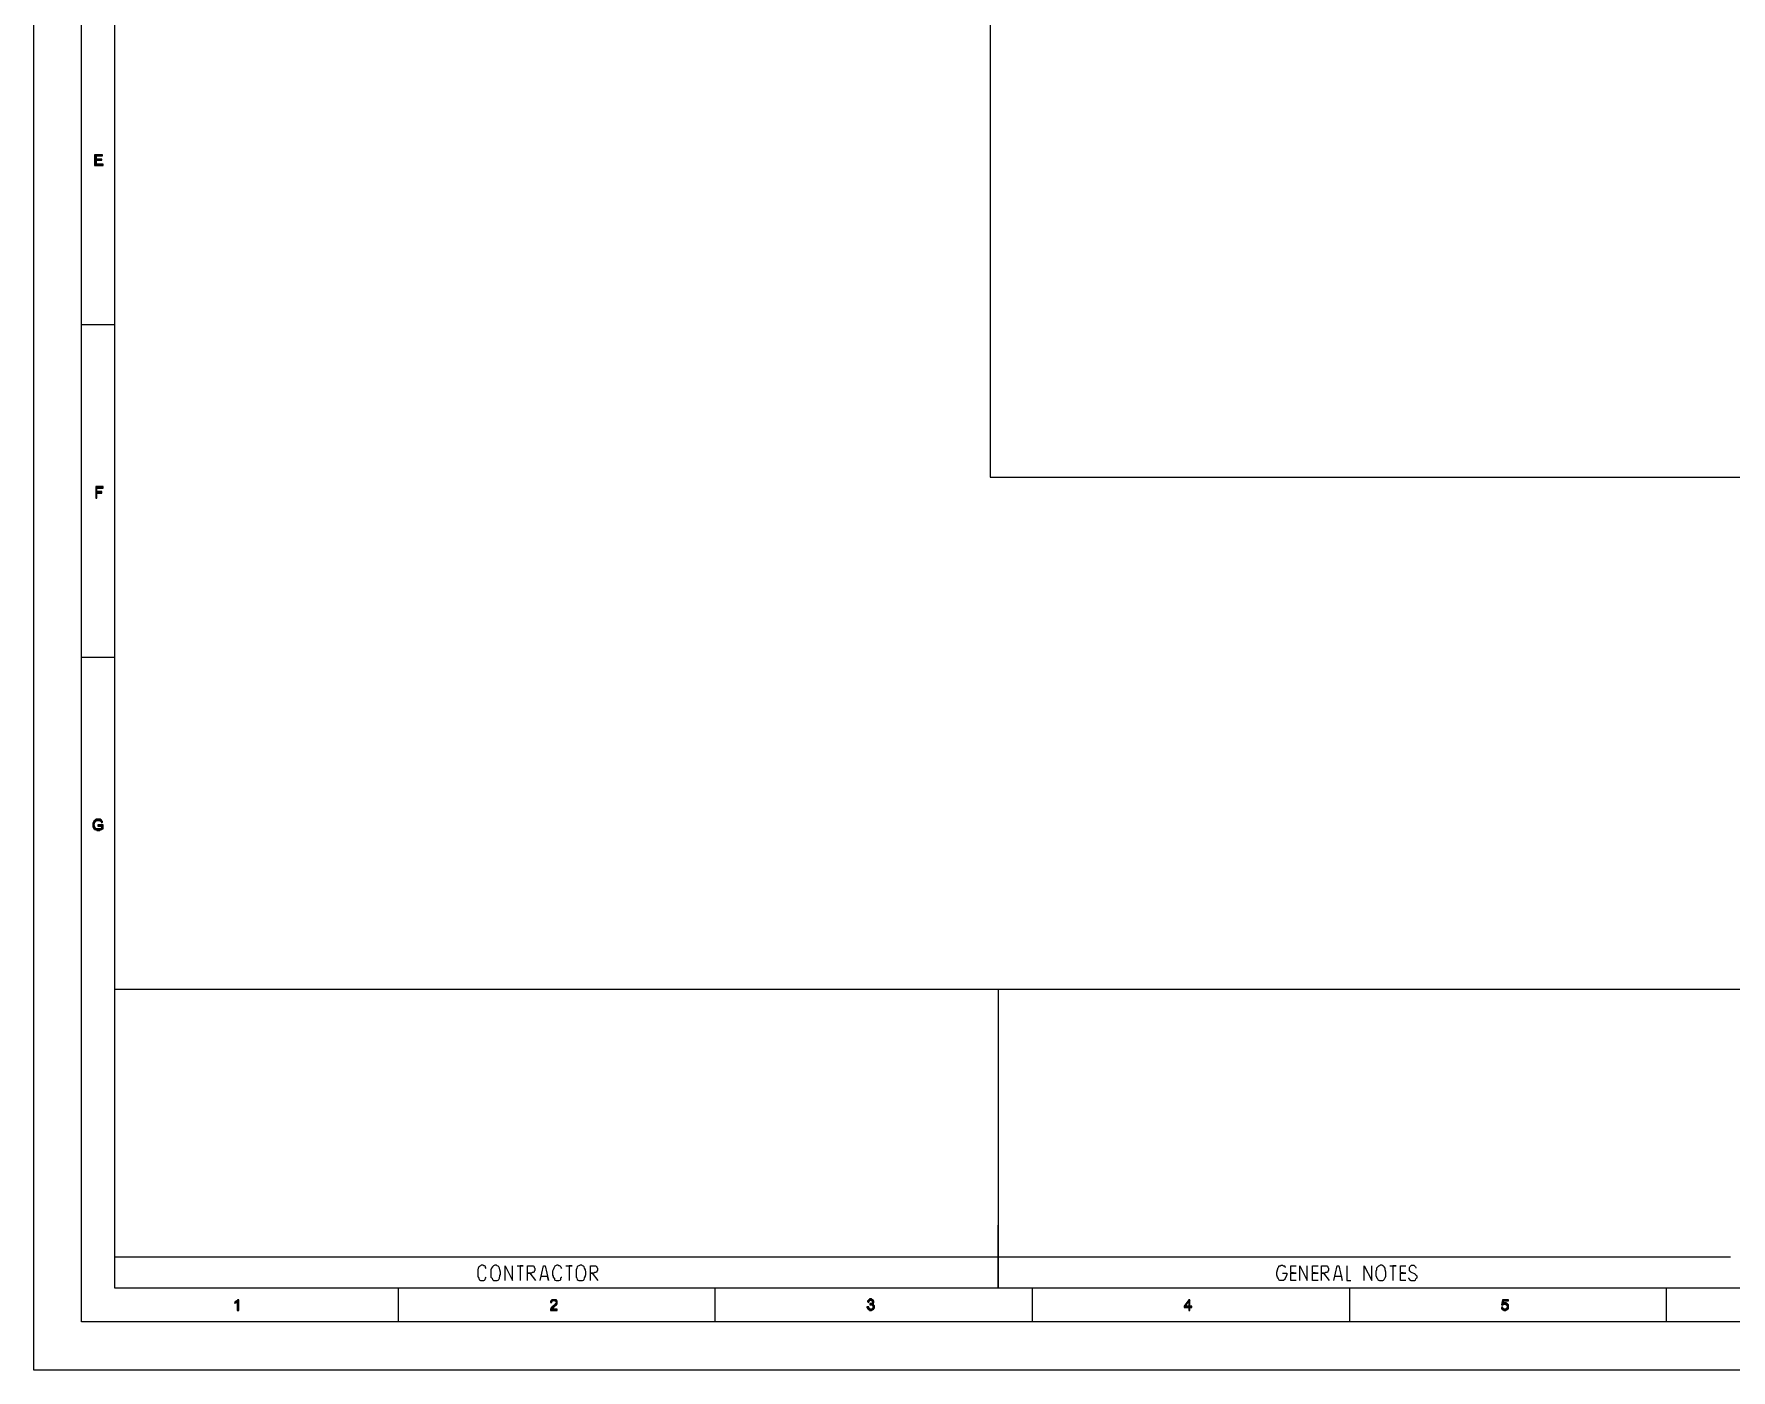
# Model space of a CAD drawing. Header units: millimetres. Extents: x 3 to 291, y 6 to 496.
# Drawn here: x 3 to 128.6, y 292.7 to 391.5 of the extents above; entities that cross this region are included whole.
import ezdxf

# ---------------------------------------------------------------- set-up
doc = ezdxf.new("R2010")
doc.units = ezdxf.units.MM
doc.layers.get('0').update_dxf_attribs({"linetype": 'CONTINUOUS'})

msp = doc.modelspace()

# ---------------------------------------------------------------- hatches: boundary and pattern name
for points in [[(8.12, 382.61), (7.53, 382.61), (7.53, 381.82), (8.16, 381.82), (8.16, 381.9), (7.66, 381.9), (7.66, 382.2), (8.07, 382.2), (8.07, 382.28), (7.66, 382.28), (7.66, 382.53), (8.12, 382.53)], [(8.16, 358.06), (7.61, 358.06), (7.61, 357.2), (7.69, 357.2), (7.69, 357.58), (8.07, 357.58), (8.07, 357.68), (7.69, 357.68), (7.69, 357.93), (8.16, 357.93)], [(7.78, 333.44), (7.74, 333.44), (7.69, 333.44), (7.66, 333.44), (7.61, 333.44), (7.61, 333.41), (7.58, 333.41), (7.53, 333.36), (7.48, 333.33), (7.48, 333.31), (7.48, 333.28), (7.45, 333.28), (7.45, 333.23), (7.45, 333.19), (7.4, 333.19), (7.4, 333.14), (7.4, 333.11), (7.4, 333.06), (7.4, 333.03), (7.4, 332.98), (7.4, 332.93), (7.4, 332.9), (7.4, 332.85), (7.45, 332.85), (7.45, 332.81), (7.45, 332.76), (7.48, 332.76), (7.48, 332.73), (7.53, 332.73), (7.53, 332.68), (7.83, 332.73), (7.78, 332.73), (7.74, 332.73), (7.69, 332.73), (7.66, 332.73), (7.61, 332.76), (7.58, 332.81), (7.58, 332.85), (7.53, 332.85), (7.53, 332.9), (7.53, 332.93), (7.53, 332.98), (7.48, 332.98), (7.48, 333.03), (7.48, 333.06), (7.53, 333.11), (7.53, 333.14), (7.53, 333.19), (7.53, 333.23), (7.58, 333.23), (7.58, 333.28), (7.61, 333.28), (7.61, 333.33), (7.61, 333.31), (7.66, 333.33), (7.66, 333.36), (7.69, 333.36), (7.74, 333.36), (7.78, 333.36), (8.07, 333.36), (8.04, 333.36), (8.04, 333.41), (7.99, 333.41), (7.96, 333.44), (7.91, 333.44), (7.86, 333.44), (7.83, 333.44)], [(8.16, 333.03), (7.78, 333.03), (7.78, 332.93), (8.04, 332.93), (8.04, 332.81), (8.04, 332.76), (7.99, 332.76), (7.96, 332.73), (7.91, 332.73), (7.86, 332.73), (7.83, 332.73), (7.53, 332.68), (7.58, 332.68), (7.61, 332.65), (7.66, 332.65), (7.69, 332.65), (7.69, 332.6), (7.74, 332.6), (7.78, 332.6), (7.83, 332.6), (7.86, 332.6), (7.91, 332.6), (7.91, 332.65), (7.96, 332.65), (7.99, 332.65), (8.04, 332.68), (8.07, 332.68), (8.12, 332.73), (8.16, 332.73)], [(8.07, 333.36), (7.78, 333.36), (7.83, 333.36), (7.86, 333.36), (7.91, 333.36), (7.91, 333.33), (7.96, 333.33), (7.96, 333.31), (7.99, 333.33), (7.99, 333.28), (8.04, 333.23), (8.04, 333.19), (8.12, 333.23), (8.12, 333.28), (8.07, 333.33), (8.07, 333.31)], [(17.95, 297.74), (17.9, 297.74), (17.9, 297.61), (17.9, 297.66), (17.95, 297.66), (17.98, 297.66), (17.98, 297.7), (18.03, 297.7), (18.07, 297.74)], [(18.2, 297.9), (18.12, 297.9), (18.07, 297.87), (18.07, 297.82), (18.03, 297.82), (18.03, 297.79), (17.98, 297.79), (17.95, 297.74), (18.07, 297.74), (18.07, 297.11), (18.2, 297.11)], [(41.49, 297.9), (41.46, 297.9), (41.41, 297.9), (41.36, 297.9), (41.33, 297.87), (41.28, 297.82), (41.28, 297.79), (41.25, 297.79), (41.25, 297.74), (41.25, 297.7), (41.33, 297.7), (41.36, 297.7), (41.36, 297.74), (41.36, 297.79), (41.41, 297.82), (41.46, 297.82), (41.49, 297.87), (41.71, 297.87), (41.66, 297.87), (41.66, 297.9), (41.63, 297.9), (41.58, 297.9), (41.54, 297.9)], [(41.71, 297.87), (41.49, 297.87), (41.54, 297.87), (41.54, 297.82), (41.58, 297.82), (41.63, 297.82), (41.63, 297.79), (41.66, 297.79), (41.66, 297.74), (41.66, 297.7), (41.66, 297.66), (41.63, 297.61), (41.63, 297.57), (41.58, 297.57), (41.58, 297.52), (41.54, 297.52), (41.54, 297.49), (41.49, 297.49), (41.49, 297.44), (41.46, 297.44), (41.46, 297.41), (41.41, 297.41), (41.41, 297.36), (41.36, 297.36), (41.33, 297.32), (41.33, 297.31), (41.28, 297.27), (41.28, 297.23), (41.25, 297.23), (41.25, 297.19), (41.25, 297.14), (41.25, 297.11), (41.74, 297.11), (41.74, 297.19), (41.36, 297.19), (41.36, 297.23), (41.41, 297.23), (41.41, 297.27), (41.46, 297.27), (41.46, 297.32), (41.49, 297.32), (41.49, 297.36), (41.54, 297.36), (41.54, 297.41), (41.58, 297.41), (41.63, 297.44), (41.63, 297.49), (41.66, 297.49), (41.66, 297.52), (41.71, 297.52), (41.71, 297.57), (41.74, 297.57), (41.74, 297.61), (41.74, 297.66), (41.74, 297.7), (41.74, 297.74), (41.74, 297.79), (41.74, 297.82), (41.71, 297.82)], [(64.76, 297.87), (64.76, 297.82), (64.71, 297.82), (64.71, 297.79), (64.71, 297.74), (64.79, 297.7), (64.79, 297.74), (64.79, 297.79), (64.84, 297.79), (64.84, 297.82), (64.87, 297.87), (64.92, 297.87)], [(64.92, 297.95), (64.87, 297.95), (64.84, 297.95), (64.84, 297.9), (64.79, 297.9), (64.76, 297.87), (64.92, 297.87), (64.95, 297.87), (65, 297.87), (65, 297.82), (65.04, 297.82), (65.04, 297.79), (65.09, 297.74), (65.09, 297.7), (65.04, 297.7), (65.04, 297.66), (65, 297.61), (64.95, 297.61), (64.92, 297.61), (65.09, 297.57), (65.14, 297.61), (65.14, 297.66), (65.17, 297.66), (65.17, 297.7), (65.17, 297.74), (65.17, 297.79), (65.17, 297.82), (65.14, 297.82), (65.14, 297.87), (65.09, 297.9), (65.04, 297.9), (65, 297.95), (64.95, 297.95)], [(65.14, 297.52), (64.95, 297.52), (65, 297.52), (65.04, 297.49), (65.09, 297.49), (65.09, 297.44), (65.09, 297.41), (65.09, 297.36), (65.09, 297.32), (65.09, 297.31), (65.09, 297.27), (65.04, 297.23), (65, 297.19), (64.95, 297.19), (64.76, 297.19), (64.79, 297.14), (64.84, 297.14), (64.84, 297.11), (64.87, 297.11), (64.92, 297.11), (64.95, 297.11), (65, 297.11), (65.04, 297.14), (65.09, 297.14), (65.14, 297.19), (65.17, 297.19), (65.17, 297.23), (65.17, 297.27), (65.22, 297.27), (65.22, 297.32), (65.22, 297.31), (65.22, 297.36), (65.22, 297.41), (65.22, 297.44), (65.17, 297.49), (65.17, 297.52)], [(64.87, 297.61), (64.87, 297.52), (64.92, 297.52), (64.95, 297.52), (65.14, 297.52), (65.09, 297.57), (65.04, 297.57), (65.09, 297.57), (64.92, 297.61)], [(88.55, 297.9), (88.46, 297.9), (88.13, 297.41), (88.13, 297.32), (88.46, 297.32), (88.46, 297.11), (88.55, 297.11), (88.55, 297.32), (88.68, 297.32), (88.68, 297.41), (88.55, 297.41), (88.22, 297.41), (88.46, 297.79)], [(88.55, 297.9), (88.46, 297.79), (88.46, 297.41), (88.22, 297.41), (88.55, 297.41)], [(112.11, 297.9), (111.68, 297.9), (111.59, 297.52), (111.68, 297.49), (111.73, 297.52), (111.76, 297.57), (111.81, 297.57), (111.84, 297.57), (112.06, 297.57), (112.02, 297.61), (111.73, 297.61), (111.76, 297.82), (112.11, 297.82)], [(111.84, 297.66), (111.81, 297.66), (111.76, 297.66), (111.73, 297.61), (112.02, 297.61), (112.01, 297.61), (111.97, 297.61), (111.97, 297.66), (111.92, 297.66), (111.89, 297.66)], [(112.06, 297.57), (111.84, 297.57), (111.89, 297.57), (111.92, 297.57), (111.92, 297.52), (111.97, 297.52), (111.97, 297.49), (112.02, 297.49), (112.02, 297.44), (112.01, 297.44), (112.02, 297.41), (112.01, 297.41), (112.02, 297.36), (112.01, 297.36), (112.02, 297.32), (112.01, 297.31), (111.97, 297.27), (111.97, 297.23), (111.92, 297.23), (111.89, 297.19), (111.84, 297.19), (112.06, 297.19), (112.06, 297.23), (112.11, 297.23), (112.11, 297.27), (112.11, 297.32), (112.11, 297.31), (112.11, 297.36), (112.11, 297.41), (112.11, 297.44), (112.11, 297.49), (112.11, 297.52)], [(64.79, 297.36), (64.66, 297.36), (64.66, 297.32), (64.66, 297.31), (64.71, 297.27), (64.71, 297.23), (64.76, 297.19), (64.95, 297.19), (64.92, 297.19), (64.87, 297.19), (64.87, 297.23), (64.84, 297.23), (64.84, 297.27), (64.79, 297.27), (64.79, 297.32), (64.79, 297.31)], [(111.68, 297.36), (111.59, 297.32), (111.59, 297.31), (111.59, 297.27), (111.59, 297.23), (111.63, 297.23), (111.63, 297.19), (111.68, 297.19), (111.68, 297.14), (111.73, 297.14), (111.76, 297.11), (111.81, 297.11), (111.84, 297.11), (111.89, 297.11), (111.92, 297.11), (111.97, 297.14), (112.02, 297.14), (112.02, 297.19), (112.06, 297.19), (111.84, 297.19), (111.81, 297.19), (111.76, 297.19), (111.76, 297.23), (111.73, 297.23), (111.73, 297.27), (111.68, 297.32), (111.68, 297.31)]]:
    msp.add_hatch(color=7).paths.add_polyline_path(points)

# ---------------------------------------------------------------- linework, layer by layer
at = {"color": 7, "linetype": 'Continuous', "lineweight": 25}
for points in [[(3.04, 496.42), (291.47, 496.42), (291.47, 292.69), (3.04, 292.69)], [(9.02, 490.62), (285.49, 490.62), (285.49, 298.76), (9.02, 298.76)]]:
    msp.add_lwpolyline(points, close=True, dxfattribs=at)
at = {"color": 7, "linetype": 'Continuous', "lineweight": 5}
for points in [[(6.55, 493.03), (287.96, 493.03), (287.96, 296.27), (6.55, 296.27)], [(37.18, 300.45), (37.13, 300.45), (37.04, 300.4), (37.01, 300.37), (36.96, 300.32), (36.88, 300.24), (36.84, 300.1), (36.84, 299.99), (36.84, 299.86), (36.84, 299.82), (36.84, 299.72), (36.84, 299.69), (36.84, 299.56), (36.88, 299.52), (36.93, 299.48), (36.96, 299.39), (37.01, 299.34), (37.04, 299.31), (37.13, 299.31), (37.18, 299.31), (37.26, 299.31), (37.31, 299.31), (37.39, 299.34), (37.42, 299.39), (37.47, 299.48), (37.47, 299.52), (37.51, 299.64), (37.51, 299.69), (37.56, 299.77), (37.56, 299.82), (37.56, 299.94), (37.51, 300.1), (37.47, 300.24), (37.42, 300.32), (37.39, 300.37), (37.31, 300.4), (37.26, 300.45)], [(43.48, 300.45), (43.45, 300.45), (43.36, 300.4), (43.28, 300.37), (43.23, 300.32), (43.2, 300.24), (43.15, 300.1), (43.15, 299.99), (43.15, 299.86), (43.15, 299.82), (43.15, 299.72), (43.15, 299.69), (43.15, 299.56), (43.2, 299.52), (43.2, 299.48), (43.23, 299.39), (43.31, 299.34), (43.36, 299.31), (43.45, 299.31), (43.48, 299.31), (43.58, 299.31), (43.61, 299.31), (43.69, 299.34), (43.74, 299.39), (43.78, 299.48), (43.78, 299.52), (43.83, 299.64), (43.83, 299.69), (43.86, 299.77), (43.86, 299.82), (43.86, 299.94), (43.83, 300.1), (43.78, 300.24), (43.74, 300.32), (43.69, 300.37), (43.61, 300.4), (43.58, 300.45)], [(102.69, 300.45), (102.61, 300.45), (102.58, 300.4), (102.49, 300.37), (102.44, 300.32), (102.36, 300.24), (102.36, 300.1), (102.31, 299.99), (102.31, 299.86), (102.31, 299.82), (102.31, 299.72), (102.31, 299.69), (102.36, 299.56), (102.36, 299.52), (102.39, 299.48), (102.44, 299.39), (102.53, 299.34), (102.58, 299.31), (102.61, 299.31), (102.69, 299.31), (102.74, 299.31), (102.83, 299.31), (102.87, 299.34), (102.91, 299.39), (102.96, 299.48), (102.99, 299.52), (103.04, 299.64), (103.04, 299.69), (103.04, 299.77), (103.04, 299.82), (103.04, 299.94), (102.99, 300.1), (102.99, 300.24), (102.91, 300.32), (102.87, 300.37), (102.83, 300.4), (102.74, 300.45)]]:
    msp.add_lwpolyline(points, close=True, dxfattribs=at)
at = {"color": 7, "linetype": 'Continuous', "lineweight": 20}
msp.add_lwpolyline([(73.77, 358.74), (136.49, 358.74), (136.49, 452.84), (73.77, 452.84)], close=True, dxfattribs=at)
at = {"color": 7, "linetype": 'Continuous', "lineweight": -2}
for points in [[(8.12, 382.61), (7.53, 382.61), (7.53, 381.82), (8.16, 381.82), (8.16, 381.9), (7.66, 381.9), (7.66, 382.2), (8.07, 382.2), (8.07, 382.28), (7.66, 382.28), (7.66, 382.53), (8.12, 382.53)], [(8.16, 358.06), (7.61, 358.06), (7.61, 357.2), (7.69, 357.2), (7.69, 357.58), (8.07, 357.58), (8.07, 357.68), (7.69, 357.68), (7.69, 357.93), (8.16, 357.93)], [(7.78, 333.44), (7.78, 333.44), (7.74, 333.44), (7.74, 333.44), (7.69, 333.44), (7.69, 333.44), (7.66, 333.44), (7.66, 333.44), (7.61, 333.44), (7.61, 333.41), (7.58, 333.41), (7.58, 333.41), (7.58, 333.41), (7.53, 333.36), (7.53, 333.36), (7.53, 333.36), (7.48, 333.33), (7.48, 333.31), (7.48, 333.28), (7.45, 333.28), (7.45, 333.23), (7.45, 333.23), (7.45, 333.23), (7.45, 333.19), (7.4, 333.19), (7.4, 333.14), (7.4, 333.14), (7.4, 333.11), (7.4, 333.11), (7.4, 333.06), (7.4, 333.06), (7.4, 333.03), (7.4, 333.03), (7.4, 332.98), (7.4, 332.98), (7.4, 332.93), (7.4, 332.9), (7.4, 332.9), (7.4, 332.85), (7.45, 332.85), (7.45, 332.81), (7.45, 332.81), (7.45, 332.81), (7.45, 332.76), (7.48, 332.76), (7.48, 332.73), (7.48, 332.73), (7.53, 332.73), (7.53, 332.68), (7.83, 332.73), (7.78, 332.73), (7.74, 332.73), (7.74, 332.73), (7.69, 332.73), (7.69, 332.73), (7.66, 332.73), (7.66, 332.73), (7.61, 332.76), (7.61, 332.76), (7.61, 332.76), (7.58, 332.81), (7.58, 332.81), (7.58, 332.85), (7.53, 332.85), (7.53, 332.85), (7.53, 332.9), (7.53, 332.9), (7.53, 332.93), (7.53, 332.93), (7.53, 332.98), (7.48, 332.98), (7.48, 333.03), (7.48, 333.03), (7.48, 333.06), (7.48, 333.06), (7.53, 333.11), (7.53, 333.11), (7.53, 333.14), (7.53, 333.14), (7.53, 333.19), (7.53, 333.19), (7.53, 333.19), (7.53, 333.23), (7.58, 333.23), (7.58, 333.28), (7.58, 333.28), (7.61, 333.28), (7.61, 333.33), (7.61, 333.31), (7.66, 333.33), (7.66, 333.36), (7.69, 333.36), (7.69, 333.36), (7.74, 333.36), (7.74, 333.36), (7.78, 333.36), (7.78, 333.36), (8.07, 333.36), (8.04, 333.36), (8.04, 333.41), (7.99, 333.41), (7.99, 333.41), (7.96, 333.44), (7.96, 333.44), (7.96, 333.44), (7.91, 333.44), (7.91, 333.44), (7.86, 333.44), (7.86, 333.44), (7.83, 333.44)], [(8.16, 333.03), (7.78, 333.03), (7.78, 332.93), (8.04, 332.93), (8.04, 332.81), (8.04, 332.81), (8.04, 332.76), (7.99, 332.76), (7.99, 332.76), (7.96, 332.73), (7.96, 332.73), (7.96, 332.73), (7.91, 332.73), (7.91, 332.73), (7.86, 332.73), (7.86, 332.73), (7.83, 332.73), (7.83, 332.73), (7.53, 332.68), (7.58, 332.68), (7.58, 332.68), (7.58, 332.68), (7.61, 332.65), (7.61, 332.65), (7.66, 332.65), (7.66, 332.65), (7.69, 332.65), (7.69, 332.6), (7.74, 332.6), (7.78, 332.6), (7.78, 332.6), (7.83, 332.6), (7.83, 332.6), (7.86, 332.6), (7.86, 332.6), (7.91, 332.6), (7.91, 332.65), (7.96, 332.65), (7.96, 332.65), (7.99, 332.65), (7.99, 332.65), (7.99, 332.65), (8.04, 332.68), (8.04, 332.68), (8.07, 332.68), (8.07, 332.68), (8.12, 332.73), (8.12, 332.73), (8.16, 332.73)], [(8.07, 333.36), (7.78, 333.36), (7.83, 333.36), (7.83, 333.36), (7.86, 333.36), (7.86, 333.36), (7.91, 333.36), (7.91, 333.36), (7.91, 333.33), (7.96, 333.33), (7.96, 333.31), (7.99, 333.33), (7.99, 333.28), (7.99, 333.28), (7.99, 333.28), (8.04, 333.23), (8.04, 333.19), (8.04, 333.19), (8.12, 333.23), (8.12, 333.23), (8.12, 333.23), (8.12, 333.28), (8.12, 333.28), (8.07, 333.33), (8.07, 333.31)], [(17.95, 297.74), (17.95, 297.74), (17.9, 297.74), (17.9, 297.74), (17.9, 297.61), (17.9, 297.61), (17.9, 297.66), (17.95, 297.66), (17.95, 297.66), (17.98, 297.66), (17.98, 297.7), (17.98, 297.7), (18.03, 297.7), (18.03, 297.7), (18.07, 297.74), (18.07, 297.74), (18.07, 297.74)], [(18.2, 297.9), (18.12, 297.9), (18.12, 297.9), (18.12, 297.9), (18.12, 297.9), (18.07, 297.87), (18.07, 297.87), (18.07, 297.82), (18.03, 297.82), (18.03, 297.82), (18.03, 297.79), (17.98, 297.79), (17.98, 297.79), (17.95, 297.74), (18.07, 297.74), (18.07, 297.11), (18.2, 297.11)], [(41.49, 297.9), (41.49, 297.9), (41.46, 297.9), (41.46, 297.9), (41.41, 297.9), (41.41, 297.9), (41.36, 297.9), (41.36, 297.9), (41.33, 297.87), (41.33, 297.87), (41.33, 297.87), (41.28, 297.82), (41.28, 297.82), (41.28, 297.82), (41.28, 297.79), (41.25, 297.79), (41.25, 297.74), (41.25, 297.74), (41.25, 297.7), (41.33, 297.7), (41.36, 297.7), (41.36, 297.74), (41.36, 297.74), (41.36, 297.79), (41.36, 297.79), (41.41, 297.82), (41.41, 297.82), (41.41, 297.82), (41.46, 297.82), (41.46, 297.82), (41.49, 297.87), (41.49, 297.87), (41.71, 297.87), (41.71, 297.87), (41.71, 297.87), (41.66, 297.87), (41.66, 297.9), (41.66, 297.9), (41.63, 297.9), (41.63, 297.9), (41.58, 297.9), (41.58, 297.9), (41.54, 297.9)], [(41.71, 297.87), (41.49, 297.87), (41.54, 297.87), (41.54, 297.82), (41.58, 297.82), (41.58, 297.82), (41.63, 297.82), (41.63, 297.82), (41.63, 297.82), (41.63, 297.79), (41.66, 297.79), (41.66, 297.74), (41.66, 297.74), (41.66, 297.7), (41.66, 297.7), (41.66, 297.66), (41.66, 297.66), (41.63, 297.61), (41.63, 297.61), (41.63, 297.57), (41.63, 297.57), (41.58, 297.57), (41.58, 297.52), (41.58, 297.52), (41.54, 297.52), (41.54, 297.49), (41.54, 297.49), (41.49, 297.49), (41.49, 297.44), (41.46, 297.44), (41.46, 297.41), (41.41, 297.41), (41.41, 297.36), (41.36, 297.36), (41.36, 297.36), (41.33, 297.32), (41.33, 297.31), (41.33, 297.31), (41.28, 297.27), (41.28, 297.27), (41.28, 297.27), (41.28, 297.23), (41.25, 297.23), (41.25, 297.19), (41.25, 297.19), (41.25, 297.19), (41.25, 297.14), (41.25, 297.14), (41.25, 297.11), (41.74, 297.11), (41.74, 297.19), (41.36, 297.19), (41.36, 297.19), (41.36, 297.23), (41.41, 297.23), (41.41, 297.27), (41.41, 297.27), (41.41, 297.27), (41.46, 297.27), (41.46, 297.32), (41.49, 297.32), (41.49, 297.36), (41.54, 297.36), (41.54, 297.36), (41.54, 297.41), (41.58, 297.41), (41.58, 297.41), (41.63, 297.44), (41.63, 297.44), (41.63, 297.49), (41.66, 297.49), (41.66, 297.49), (41.66, 297.49), (41.66, 297.52), (41.71, 297.52), (41.71, 297.57), (41.71, 297.57), (41.74, 297.57), (41.74, 297.61), (41.74, 297.61), (41.74, 297.66), (41.74, 297.66), (41.74, 297.7), (41.74, 297.7), (41.74, 297.7), (41.74, 297.74), (41.74, 297.74), (41.74, 297.79), (41.74, 297.79), (41.74, 297.82), (41.71, 297.82)], [(64.76, 297.87), (64.76, 297.87), (64.76, 297.82), (64.71, 297.82), (64.71, 297.79), (64.71, 297.79), (64.71, 297.74), (64.71, 297.74), (64.79, 297.7), (64.79, 297.74), (64.79, 297.74), (64.79, 297.79), (64.84, 297.79), (64.84, 297.82), (64.84, 297.82), (64.84, 297.82), (64.87, 297.87), (64.87, 297.87), (64.92, 297.87), (64.92, 297.87)], [(64.92, 297.95), (64.92, 297.95), (64.87, 297.95), (64.87, 297.95), (64.84, 297.95), (64.84, 297.9), (64.79, 297.9), (64.79, 297.9), (64.79, 297.9), (64.79, 297.9), (64.76, 297.87), (64.92, 297.87), (64.95, 297.87), (64.95, 297.87), (65, 297.87), (65, 297.82), (65.04, 297.82), (65.04, 297.82), (65.04, 297.79), (65.04, 297.79), (65.09, 297.74), (65.09, 297.74), (65.09, 297.74), (65.09, 297.7), (65.04, 297.7), (65.04, 297.66), (65.04, 297.66), (65, 297.61), (65, 297.61), (65, 297.61), (64.95, 297.61), (64.95, 297.61), (64.92, 297.61), (64.92, 297.61), (65.09, 297.57), (65.14, 297.61), (65.14, 297.61), (65.14, 297.66), (65.17, 297.66), (65.17, 297.66), (65.17, 297.7), (65.17, 297.7), (65.17, 297.74), (65.17, 297.74), (65.17, 297.79), (65.17, 297.79), (65.17, 297.82), (65.14, 297.82), (65.14, 297.82), (65.14, 297.87), (65.14, 297.87), (65.09, 297.9), (65.09, 297.9), (65.04, 297.9), (65.04, 297.9), (65.04, 297.9), (65, 297.95), (64.95, 297.95), (64.95, 297.95)], [(65.14, 297.52), (64.95, 297.52), (64.95, 297.52), (65, 297.52), (65, 297.52), (65.04, 297.49), (65.04, 297.49), (65.04, 297.49), (65.09, 297.49), (65.09, 297.44), (65.09, 297.44), (65.09, 297.41), (65.09, 297.41), (65.09, 297.36), (65.09, 297.36), (65.09, 297.36), (65.09, 297.32), (65.09, 297.31), (65.09, 297.27), (65.09, 297.27), (65.04, 297.23), (65.04, 297.23), (65.04, 297.23), (65, 297.19), (65, 297.19), (64.95, 297.19), (64.95, 297.19), (64.76, 297.19), (64.76, 297.19), (64.79, 297.14), (64.79, 297.14), (64.79, 297.14), (64.84, 297.14), (64.84, 297.11), (64.87, 297.11), (64.87, 297.11), (64.92, 297.11), (64.92, 297.11), (64.95, 297.11), (64.95, 297.11), (65, 297.11), (65, 297.11), (65.04, 297.14), (65.04, 297.14), (65.09, 297.14), (65.09, 297.14), (65.14, 297.19), (65.14, 297.19), (65.14, 297.19), (65.17, 297.19), (65.17, 297.23), (65.17, 297.23), (65.17, 297.27), (65.22, 297.27), (65.22, 297.32), (65.22, 297.31), (65.22, 297.36), (65.22, 297.36), (65.22, 297.36), (65.22, 297.41), (65.22, 297.41), (65.22, 297.44), (65.22, 297.44), (65.17, 297.49), (65.17, 297.49), (65.17, 297.52)], [(64.87, 297.61), (64.87, 297.52), (64.87, 297.52), (64.92, 297.52), (64.92, 297.52), (64.95, 297.52), (65.14, 297.52), (65.14, 297.52), (65.09, 297.57), (65.09, 297.57), (65.04, 297.57), (65.09, 297.57), (65.09, 297.57), (64.92, 297.61)], [(88.55, 297.9), (88.46, 297.9), (88.13, 297.41), (88.13, 297.32), (88.46, 297.32), (88.46, 297.11), (88.55, 297.11), (88.55, 297.32), (88.68, 297.32), (88.68, 297.41), (88.55, 297.41), (88.22, 297.41), (88.46, 297.79)], [(88.55, 297.9), (88.46, 297.79), (88.46, 297.41), (88.22, 297.41), (88.55, 297.41)], [(112.11, 297.9), (111.68, 297.9), (111.59, 297.52), (111.68, 297.49), (111.73, 297.52), (111.73, 297.52), (111.73, 297.52), (111.76, 297.57), (111.76, 297.57), (111.76, 297.57), (111.81, 297.57), (111.81, 297.57), (111.84, 297.57), (112.06, 297.57), (112.02, 297.61), (111.73, 297.61), (111.76, 297.82), (112.11, 297.82)], [(111.84, 297.66), (111.84, 297.66), (111.84, 297.66), (111.81, 297.66), (111.81, 297.66), (111.76, 297.66), (111.76, 297.66), (111.73, 297.61), (111.73, 297.61), (112.02, 297.61), (112.01, 297.61), (111.97, 297.61), (111.97, 297.66), (111.97, 297.66), (111.92, 297.66), (111.92, 297.66), (111.89, 297.66)], [(112.06, 297.57), (111.84, 297.57), (111.84, 297.57), (111.89, 297.57), (111.89, 297.57), (111.92, 297.57), (111.92, 297.57), (111.92, 297.52), (111.97, 297.52), (111.97, 297.52), (111.97, 297.49), (112.02, 297.49), (112.02, 297.44), (112.01, 297.44), (112.02, 297.41), (112.01, 297.41), (112.02, 297.36), (112.01, 297.36), (112.02, 297.32), (112.01, 297.31), (111.97, 297.27), (111.97, 297.27), (111.97, 297.23), (111.97, 297.23), (111.92, 297.23), (111.92, 297.23), (111.89, 297.19), (111.89, 297.19), (111.84, 297.19), (111.84, 297.19), (112.06, 297.19), (112.06, 297.19), (112.06, 297.23), (112.06, 297.23), (112.11, 297.23), (112.11, 297.27), (112.11, 297.27), (112.11, 297.32), (112.11, 297.31), (112.11, 297.36), (112.11, 297.36), (112.11, 297.41), (112.11, 297.41), (112.11, 297.44), (112.11, 297.44), (112.11, 297.49), (112.11, 297.49), (112.11, 297.52), (112.11, 297.52)], [(64.79, 297.36), (64.66, 297.36), (64.66, 297.32), (64.66, 297.31), (64.71, 297.27), (64.71, 297.27), (64.71, 297.23), (64.71, 297.23), (64.76, 297.19), (64.76, 297.19), (64.95, 297.19), (64.92, 297.19), (64.87, 297.19), (64.87, 297.19), (64.87, 297.23), (64.84, 297.23), (64.84, 297.23), (64.84, 297.23), (64.84, 297.27), (64.79, 297.27), (64.79, 297.32), (64.79, 297.31)], [(111.68, 297.36), (111.59, 297.32), (111.59, 297.31), (111.59, 297.31), (111.59, 297.27), (111.59, 297.27), (111.59, 297.23), (111.63, 297.23), (111.63, 297.19), (111.63, 297.19), (111.68, 297.19), (111.68, 297.14), (111.68, 297.14), (111.73, 297.14), (111.73, 297.14), (111.76, 297.11), (111.76, 297.11), (111.81, 297.11), (111.81, 297.11), (111.84, 297.11), (111.84, 297.11), (111.84, 297.11), (111.89, 297.11), (111.92, 297.11), (111.92, 297.11), (111.97, 297.14), (111.97, 297.14), (111.97, 297.14), (112.02, 297.14), (112.02, 297.19), (112.06, 297.19), (111.84, 297.19), (111.84, 297.19), (111.81, 297.19), (111.81, 297.19), (111.76, 297.19), (111.76, 297.23), (111.73, 297.23), (111.73, 297.23), (111.73, 297.27), (111.73, 297.27), (111.68, 297.32), (111.68, 297.31)]]:
    msp.add_lwpolyline(points, close=True, dxfattribs=at)
at = {"color": 7, "linetype": 'Continuous', "lineweight": 5}
for points in [[(6.55, 370.04), (9.02, 370.04), (9.02, 370.04)], [(6.55, 345.44), (9.02, 345.44), (9.02, 345.44)], [(74.37, 320.87), (74.37, 298.76), (74.37, 298.76)], [(74.37, 298.76), (74.37, 301.08), (74.37, 303.41)], [(9.02, 301.08), (128.54, 301.08), (128.54, 301.08)], [(36.5, 300.2), (36.45, 300.29), (36.45, 300.32), (36.41, 300.37), (36.37, 300.4), (36.33, 300.4), (36.25, 300.45), (36.2, 300.45), (36.12, 300.45), (36.07, 300.4), (36.03, 300.37), (35.98, 300.32), (35.95, 300.32), (35.9, 300.24), (35.87, 300.1), (35.87, 300.02), (35.87, 299.94), (35.87, 299.86), (35.87, 299.72), (35.87, 299.64), (35.9, 299.56), (35.95, 299.48), (35.98, 299.39), (36.03, 299.34), (36.07, 299.31), (36.12, 299.31), (36.2, 299.31), (36.28, 299.31), (36.33, 299.31), (36.37, 299.34), (36.41, 299.39), (36.45, 299.48), (36.5, 299.56)], [(37.9, 299.31), (37.9, 300.4), (38.45, 299.31), (38.45, 300.4)], [(38.78, 300.4), (39.24, 300.4), (39, 300.4), (39, 299.31)], [(39.54, 299.31), (39.54, 300.4), (39.84, 300.4), (39.89, 300.4), (39.97, 300.4), (40.02, 300.37), (40.05, 300.32), (40.05, 300.29), (40.1, 300.24), (40.1, 300.2), (40.1, 300.1), (40.1, 300.07), (40.05, 300.02), (40.05, 299.94), (40.02, 299.94), (39.97, 299.91), (39.89, 299.91), (39.84, 299.86), (39.54, 299.86), (39.72, 299.86), (40.14, 299.31)], [(40.48, 299.31), (40.73, 300.4), (40.87, 300.4), (41.11, 299.31), (41.03, 299.61), (40.52, 299.61)], [(42.09, 300.2), (42.04, 300.29), (42.01, 300.32), (41.96, 300.37), (41.92, 300.4), (41.87, 300.4), (41.79, 300.45), (41.74, 300.45), (41.71, 300.45), (41.63, 300.4), (41.58, 300.37), (41.54, 300.32), (41.49, 300.24), (41.46, 300.1), (41.41, 300.02), (41.41, 299.94), (41.41, 299.86), (41.41, 299.72), (41.46, 299.64), (41.46, 299.56), (41.54, 299.48), (41.54, 299.39), (41.58, 299.34), (41.66, 299.31), (41.71, 299.31), (41.74, 299.31), (41.84, 299.31), (41.87, 299.31), (41.96, 299.34), (42.01, 299.39), (42.01, 299.48), (42.04, 299.56), (42.09, 299.56)], [(42.39, 300.4), (42.85, 300.4), (42.64, 300.4), (42.64, 299.31)], [(44.21, 299.31), (44.21, 300.4), (44.46, 300.4), (44.51, 300.4), (44.59, 300.4), (44.64, 300.37), (44.67, 300.32), (44.67, 300.29), (44.72, 300.24), (44.72, 300.2), (44.72, 300.1), (44.72, 300.07), (44.67, 300.02), (44.67, 299.94), (44.64, 299.94), (44.59, 299.91), (44.51, 299.91), (44.46, 299.86), (44.21, 299.86), (44.34, 299.86), (44.75, 299.31)], [(95.41, 299.86), (95.71, 299.86), (95.71, 299.77), (95.66, 299.61), (95.58, 299.44), (95.58, 299.39), (95.5, 299.34), (95.46, 299.31), (95.41, 299.31), (95.36, 299.31), (95.28, 299.31), (95.2, 299.31), (95.16, 299.34), (95.12, 299.39), (95.08, 299.48), (95.03, 299.56), (94.98, 299.72), (94.98, 299.94), (95.03, 300.1), (95.08, 300.29), (95.12, 300.32), (95.12, 300.37), (95.16, 300.4), (95.25, 300.4), (95.28, 300.45), (95.36, 300.45), (95.41, 300.45), (95.46, 300.4), (95.55, 300.4), (95.58, 300.37), (95.58, 300.32), (95.63, 300.29)], [(96.42, 299.31), (96.01, 299.31), (96.01, 299.86), (96.42, 299.86), (96.01, 299.91), (96.01, 300.4), (96.42, 300.4)], [(96.69, 299.31), (96.69, 300.4), (97.23, 299.31), (97.23, 300.4)], [(98.04, 299.31), (97.61, 299.31), (97.61, 299.86), (98.04, 299.86), (97.61, 299.91), (97.61, 300.4), (98.04, 300.4)], [(98.29, 299.31), (98.29, 300.4), (98.54, 300.4), (98.59, 300.4), (98.67, 300.4), (98.72, 300.37), (98.76, 300.32), (98.76, 300.29), (98.8, 300.24), (98.8, 300.2), (98.8, 300.1), (98.8, 300.07), (98.76, 300.02), (98.76, 299.94), (98.72, 299.94), (98.67, 299.91), (98.59, 299.91), (98.54, 299.86), (98.29, 299.86), (98.42, 299.86), (98.84, 299.31)], [(99.19, 299.31), (99.43, 300.4), (99.57, 300.4), (99.81, 299.31), (99.78, 299.61), (99.22, 299.61)], [(100.16, 300.4), (100.16, 299.31), (100.46, 299.31)], [(101.44, 299.31), (101.44, 300.4), (102.01, 299.31), (102.01, 300.4)], [(103.34, 300.4), (103.8, 300.4), (103.55, 300.4), (103.55, 299.31)], [(104.51, 299.31), (104.13, 299.31), (104.13, 299.86), (104.51, 299.86), (104.13, 299.91), (104.13, 300.4), (104.51, 300.4)], [(104.73, 299.52), (104.73, 299.48), (104.78, 299.39), (104.86, 299.34), (104.89, 299.31), (104.99, 299.31), (105.03, 299.31), (105.11, 299.31), (105.19, 299.31), (105.24, 299.34), (105.27, 299.44), (105.32, 299.48), (105.37, 299.52), (105.37, 299.61), (105.37, 299.64), (105.32, 299.69), (105.27, 299.72), (105.24, 299.77), (105.19, 299.82), (105.16, 299.82), (104.94, 299.91), (104.89, 299.94), (104.86, 299.99), (104.81, 299.99), (104.78, 300.07), (104.78, 300.1), (104.78, 300.2), (104.78, 300.24), (104.78, 300.29), (104.81, 300.32), (104.86, 300.37), (104.89, 300.4), (104.94, 300.45), (105.03, 300.45), (105.11, 300.45), (105.16, 300.4), (105.19, 300.37), (105.24, 300.32), (105.27, 300.29), (105.27, 300.24)], [(30.01, 296.3), (30.01, 298.76), (30.01, 298.76)], [(53.44, 296.3), (53.44, 298.76), (53.44, 298.76)], [(76.9, 296.3), (76.9, 298.76), (76.9, 298.76)], [(100.38, 296.3), (100.38, 298.76), (100.38, 298.76)], [(123.79, 296.3), (123.79, 298.76), (123.79, 298.76)]]:
    msp.add_lwpolyline(points, dxfattribs=at)
at = {"color": 7, "linetype": 'Continuous', "lineweight": 25}
msp.add_lwpolyline([(9.02, 320.87), (285.49, 320.87), (285.49, 320.87)], dxfattribs=at)

doc.saveas('drawing.dxf')
